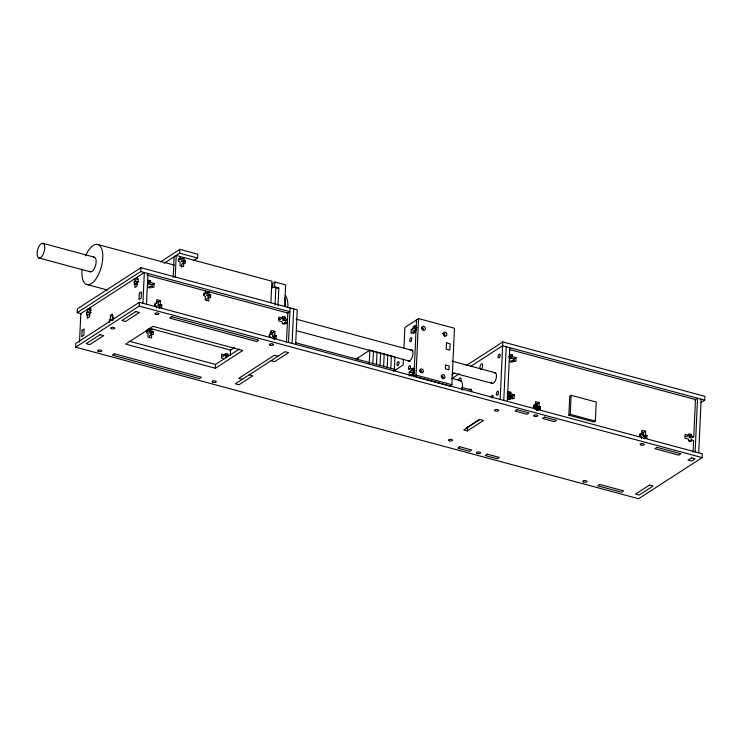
<?xml version="1.0" encoding="UTF-8"?>
<svg xmlns="http://www.w3.org/2000/svg" width="742" height="742" viewBox="0 0 742 742"><rect width="100%" height="100%" fill="white"/><g stroke="black" fill="none" stroke-linecap="round" stroke-linejoin="round"><path stroke-width="1.11" d="M138.717 281.895L135.127 280.93L134.228 281.515L134.154 284.269L135.053 283.685L137.752 284.409M75.647 347.191L75.823 343.388L139.338 302.282L702.294 453.807L702.117 457.61L638.602 498.717L75.647 347.191L139.171 306.084L702.117 457.61M81.676 313.847L77.224 312.651L77.391 308.848L140.906 267.741L297.236 309.822L295.668 344.362M79.515 342.071L80.804 313.616L87.751 309.126L91.34 310.091M91.22 312.632L87.63 311.668L86.731 312.252L86.601 315.035L87.51 314.46L90.199 315.183M87.51 314.46L87.333 318.262L89.42 316.917L89.587 313.105L90.496 312.521L90.617 309.729L89.717 310.314L89.828 307.782L135.239 278.389L137.938 279.113M87.63 311.668L87.751 309.126M109.241 322.584L109.362 319.793L110.27 319.208L112.96 319.932M110.27 319.208L110.437 315.406L112.524 314.061L112.348 317.864L114.138 318.346M113.127 320.071L113.248 317.279L112.348 317.864M135.127 280.93L135.239 278.389M135.053 283.685L134.886 287.488L136.964 286.143L137.14 282.331L138.04 281.747L138.17 278.964L137.27 279.539L137.381 277.007L144.319 272.518L142.928 303.246M139.171 306.084L139.338 302.282M77.224 312.651L140.739 271.544L140.906 267.741M146.517 304.211L147.908 273.483M147.76 285.624L147.686 287.275L150.32 287.979L150.394 286.329L153.974 287.293L154.15 283.49L150.561 282.526L148.483 283.871L148.558 282.22L150.635 280.875L150.561 282.526M147.936 281.812L148.01 280.17L150.635 280.875M146.851 331.424L148.242 330.524L148.317 328.827M149.532 337.527L149.615 335.625L151.702 334.28L153.26 334.698L153.381 331.906L151.832 331.488L149.745 332.833L149.856 330.292L151.943 328.947L230.539 350.103L230.298 355.39M151.943 287.692L152.073 284.835L154.15 283.49M151.22 335.115L151.303 333.251L153.381 331.906M151.702 334.28L151.526 338.083L147.936 337.118L148.112 333.316L146.554 332.898L146.684 330.107L148.242 330.524M151.832 331.488L151.943 328.947M156.432 307.93L156.506 306.242L154.948 305.825L155.078 303.033L156.636 303.45L156.803 299.647L160.393 300.612L160.226 304.415L158.139 305.76L158.315 301.957L160.393 300.612M159.613 308.041L159.697 306.186L161.775 304.832L161.654 307.624L160.096 307.207L158.705 308.106M173.183 277.499L174.12 256.797M175.214 277.304L176.206 255.452L180.389 256.584L180.278 259.116L178.191 260.461M164.195 263.225L179.675 253.208L179.852 249.395L197.789 254.228L197.613 258.03L193.745 260.535M181.521 267.074L181.651 264.217L183.738 262.872L185.287 263.289L185.417 260.498L183.858 260.08L181.781 261.434L181.892 258.893L183.979 257.548L271.878 281.199L270.895 302.903M183.246 263.707L183.339 261.852L185.417 260.498M183.738 262.872L183.562 266.684L179.972 265.71L180.148 261.907L178.59 261.49L178.72 258.698L180.278 259.116M183.858 260.08L183.979 257.548M203.429 294.806L205.506 293.461L205.627 290.92L146.916 275.115M206.805 300.464L206.888 298.562L208.966 297.217L210.524 297.635L210.654 294.843L209.096 294.426L207.018 295.77L207.129 293.238L209.207 291.884L287.813 313.041L287.525 319.385L285.438 320.739L283.045 320.09L283.119 318.439L285.206 317.094L285.132 318.745L283.045 320.09M208.483 298.052L208.567 296.188L210.654 294.843M208.966 297.217L208.799 301.02L205.209 300.056L205.386 296.253L203.827 295.835L203.957 293.044L205.506 293.461M209.096 294.426L209.207 291.884M215.347 368.255L242.773 350.512L153.075 326.369L125.658 344.112L215.347 368.255L215.523 364.452L239.156 349.148M221.357 355.965L223.147 356.448L225.225 355.093L225.308 353.442L227.933 354.157L227.859 355.808L225.781 357.152L225.856 355.501L227.933 354.157M272.583 287.877L272.787 283.361L274.865 282.006L285.633 284.909L284.659 306.335M269.021 335.607L271.108 334.262L271.284 330.459L274.865 331.424L274.698 335.226L272.611 336.571L272.787 332.768L274.865 331.424M274.614 287.655L274.865 282.006M275.041 305.018L275.848 287.256L271.442 287.349M274.086 338.853L274.169 336.998L276.247 335.644L276.126 338.435L274.568 338.018L273.177 338.918M274.494 339.715L274.568 338.018M278.027 305.825L278.834 288.063L275.848 287.256M278.621 318.902L280.411 319.385L282.498 318.03L282.572 316.389L285.206 317.094M286.458 342.721L287.349 323.197L284.956 322.547L284.882 324.198L282.248 323.493L282.322 321.842L278.742 320.878L278.909 317.066L282.498 318.03M288.499 342.433L290.066 307.884M292.079 343.398L293.656 308.858M358.117 359.963L358.219 357.663M369.228 363.756L369.841 350.141L373.43 351.105L372.855 363.784M376.444 364.749L377.019 352.07L394.957 356.902L394.382 369.581M380.034 365.713L380.609 353.034M383.614 366.678L384.198 353.999M387.203 367.642L387.778 354.964M390.793 368.616L391.368 355.937M403.435 359.239L403.175 364.916L393.445 371.213M403.954 347.887L404.882 327.463L418.581 318.596L454.466 328.252L451.897 384.727L449.819 386.081L413.934 376.426L416.503 319.941M409.157 374.895L409.287 372.039L411.365 370.694L414.055 371.417M411.216 329.522L414.806 330.487L416.883 329.142L413.294 328.177L411.216 329.522L411.04 333.325L413.127 331.98L414.917 332.462M411.124 376.148L411.198 374.506L412.988 374.988M411.365 370.694L411.439 369.043L412.969 368.06L412.895 369.711L414.685 370.193M413.127 331.98L413.053 333.631L414.574 332.639L414.657 330.997L416.039 330.097M413.294 328.177L413.377 326.526L414.899 325.534L414.824 327.185L416.624 327.667M412.645 375.164L412.719 373.514L414.11 372.614M412.784 374.914L412.877 373.013L414.259 372.113M414.713 332.388L414.806 330.487M413.934 376.426L416.021 375.072L418.581 318.596M467.339 430.926L483.515 420.464L479.926 419.499L463.75 429.961L467.339 430.926L467.516 427.123M492.762 398.111L492.892 395.254L490.805 396.608L493.504 397.332M500.182 399.409L502.788 341.932L704.9 396.33L704.724 400.133L700.875 402.628M503.772 400.374L506.211 346.7M507.287 397.833L507.491 393.297M507.361 401.339L509.791 347.664M509.643 359.805L509.568 361.456L512.203 362.17L512.277 360.519L515.866 361.484L516.033 357.672L512.444 356.707L510.366 358.061L510.44 356.41L512.518 355.056L512.444 356.707M508.428 399.279L508.734 392.49M509.031 399.446L509.337 392.648M509.68 398.473L509.828 395.078M510.273 398.63L510.431 395.236M510.589 397.693L510.515 399.344L507.88 398.63L508.205 391.526L510.83 392.24L510.756 393.891L508.678 395.236L512.268 396.2L514.345 394.855L514.178 398.658L510.589 397.693L508.502 399.038M510.923 397.666L511.025 395.393M511.526 397.823L511.628 395.56M512.138 399.057L512.221 395.718M513.826 361.873L513.956 359.026L516.033 357.672M533.442 408.313L533.544 406.041M534.036 408.471L534.194 405.067M534.639 408.629L534.787 405.234M535.232 408.796L535.585 401.598L539.174 402.563L538.998 406.366L536.92 407.72L537.097 403.908L539.174 402.563M535.835 408.953L536.086 403.286M536.383 410.243L536.689 403.453M536.976 410.409L537.282 403.611M537.625 409.436L537.727 407.173M538.228 409.593L538.33 407.33M538.386 409.992L538.479 408.137L540.556 406.792L540.426 409.575L538.877 409.157L537.486 410.057M538.822 409.76L538.924 407.488M568.864 415.232L569.726 396.2L571.117 395.3L596.234 402.062L595.362 421.094L593.98 421.994L568.864 415.232L570.255 414.333L595.362 421.094M570.255 414.333L571.117 395.3M641.505 438.494L641.589 436.806L640.031 436.389L640.161 433.597L641.709 434.014L642.025 430.249L645.614 431.213L645.438 435.016L643.351 436.361L643.527 432.558L645.614 431.213M644.826 438.643L644.909 436.788L646.996 435.433L646.866 438.225L645.308 437.808L643.926 438.707M684.885 436.24L686.675 436.723L688.762 435.378L688.836 433.727L691.461 434.432L691.386 436.083L689.309 437.428L689.383 435.786L691.461 434.432M693.084 452.073L693.612 440.535L691.219 439.895L691.145 441.536L688.511 440.831L688.585 439.181L684.996 438.216L685.172 434.413L688.762 435.378M689.309 437.428L691.702 438.077L693.779 436.732L695.467 399.548L509.717 349.556M695.115 451.878L697.554 398.204L694.66 400.068M698.704 452.843L701.144 399.168M160.504 261.917L179.852 249.395M148.307 287.673L150.394 286.329M154.549 304.795L156.636 303.45M230.066 350.409L234.676 347.432M287.117 313.486L289.89 311.696L140.739 271.544M282.869 323.902L284.956 322.547M356.141 359.007L369.841 350.141M414.824 327.185L416.216 326.285M422.003 329.114L423.385 328.214L421.595 327.732M443.53 334.911L444.912 334.011L442.223 333.288M412.895 369.711L414.286 368.811M409.111 375.851L411.198 374.506M451.785 374.933L454.67 373.068M466.226 365.593L502.788 341.932M451.618 378.745L459.317 373.764M470.864 366.288L502.622 345.735L704.724 400.133M508.428 356.902L509.819 356.002L509.893 354.351L512.518 355.056M510.19 361.864L512.277 360.519M510.83 392.24L508.752 393.585L506.999 393.112M467.006 427.457L479.425 419.416M533.331 406.755L535.418 405.401L533.86 404.984L533.73 407.775L535.288 408.193M639.632 435.359L641.709 434.014M640.773 434.951L643.657 433.078M689.133 441.24L691.219 439.895M276.636 288.109L278.834 288.063M179.675 253.208L197.613 258.03M181.781 261.434L183.339 261.852M413.377 326.526L416.958 327.491M98.296 244.656L174.351 265.126M510.366 358.061L513.956 359.026M43.101 243.385A7.615 3.395 -74.9 0 1 42.554 255.471A7.615 3.395 -74.9 0 1 37.1 253.133A7.615 3.395 -74.9 0 1 43.101 243.385L94.522 257.224M296.132 319.153L413.118 350.641M452.11 361.131L495.563 372.827M207.018 295.77L208.567 296.188M285.132 318.745L287.525 319.385M281.366 317.966L283.119 318.439M148.483 283.871L152.073 284.835M134.228 281.515L137.808 282.479M38.732 257.938L90.162 271.785M691.386 436.083L693.779 436.732M687.63 435.313L689.383 435.786M374.33 351.346L376.12 351.829M296.299 330.635L409.946 361.224M452.277 372.623L492.391 383.419M510.756 393.891L514.345 394.855M451.359 378.17L460.226 380.553M421.456 370.74L419.666 370.258A2.078 1.66 57.1 0 1 421.373 372.642M411.439 369.043L413.238 369.525M420.408 371.464L422.207 371.946M441.935 377.251L443.735 377.734M420.074 371.64L421.864 372.122M443.391 377.919L441.592 377.437L442.983 376.537L441.193 376.055A2.078 1.66 57.1 0 1 442.816 378.912M156.516 301.475L158.315 301.957M270.097 332.045L272.787 332.768M535.297 403.425L537.097 403.908M641.737 432.076L643.527 432.558M86.387 284.353L107.636 290.076M160.226 304.415L161.775 304.832M271.108 334.262L269.55 333.844L269.429 336.636L270.978 337.053M274.698 335.226L276.247 335.644M538.998 406.366L540.556 406.792M645.438 435.016L646.996 435.433M409.287 372.039L414.667 373.495M639.984 434.339L643.231 435.211M296.002 342.813L396.413 369.841M416.021 375.072L451.897 384.727M461.607 387.389L471.504 390.051M158.139 305.76L159.697 306.186M272.611 336.571L274.169 336.998M536.92 407.72L538.479 408.137M643.351 436.361L644.909 436.788M278.027 356.188L274.438 355.223L238.692 378.355L242.282 379.32M110.437 315.406L113.127 316.129M271.09 360.677L274.67 361.642L288.555 352.654L284.965 351.689L235.335 383.809L238.924 384.783L252.809 375.795L249.219 374.831M86.731 312.252L90.32 313.217M109.362 319.793L112.051 320.516M146.23 331.229L150.682 332.425M149.745 332.833L151.303 333.251M225.225 355.093L221.645 354.129L221.468 357.941L224.158 358.664M224.103 355.028L225.856 355.501M129.154 341.199L215.523 364.452M459.057 380.563A9.692 4.322 -74.9 0 1 462.034 390.283M410.252 350.196A5.815 2.597 -74.9 0 1 412.608 355.817A5.815 2.597 -74.9 0 1 407.775 360.621M422.059 327.927A2.078 1.66 57.1 0 1 423.218 330.598M442.659 333.473A2.078 1.66 57.1 0 1 444.746 336.395M285.364 323.104A2.078 0.927 -74.9 0 1 286.115 320.405A2.078 0.927 -74.9 0 1 287.377 320.544A2.078 0.927 -74.9 0 1 286.839 323.271M493.959 372.985A5.537 2.467 -74.9 0 1 496.018 379.041A5.537 2.467 -74.9 0 1 491.213 382.149M469.269 389.791A4.155 1.855 -74.9 0 1 471.727 391.776M480.501 369.136A2.764 1.234 -74.9 0 1 480.593 364.925A2.764 1.234 -74.9 0 1 482.68 365.166A2.764 1.234 -74.9 0 1 480.825 369.173M458.667 379.941A2.671 1.196 -74.9 0 1 460.68 377.947A2.671 1.196 -74.9 0 1 460.643 381.536M179.675 257.094A2.078 0.825 2.6 0 1 182.476 257.159A2.078 0.825 2.6 0 1 182.838 258.272A2.078 0.825 2.6 0 1 180.102 258.411M149.114 328.316A2.078 0.825 2.6 0 1 151.108 329.429A2.078 0.825 2.6 0 1 148.066 329.81M205.339 291.318A2.078 0.825 2.6 0 1 208.446 292.163A2.078 0.825 2.6 0 1 205.339 292.756M137.539 278.973A2.078 0.825 2.6 0 1 135.999 278.12A2.078 0.825 2.6 0 1 137.548 277.378M90.042 309.711A2.078 0.825 2.6 0 1 88.586 308.644A2.078 0.825 2.6 0 1 91.127 308.162M85.59 255.814A20.757 9.266 -74.9 0 1 101.942 249.618A20.757 9.266 -74.9 0 1 93.483 281.904A20.757 9.266 -74.9 0 1 82.074 269.216M93.64 257.122A7.615 3.395 -74.9 0 1 95.486 265.849A7.615 3.395 -74.9 0 1 89.42 271.182M285.345 295.409A21.453 9.572 -74.9 0 1 287.868 307.271M284.483 297.728A21.453 9.572 -74.9 0 1 285.475 306.632M82.074 330.32L81.778 336.664L83.865 335.31L84.152 328.966L82.074 330.32M139.338 293.257L139.051 299.601L141.138 298.247L141.425 291.903L139.338 293.257M445.525 365.036L445.358 368.839L448.947 369.804L449.114 366.001L445.525 365.036M446.536 342.813L446.248 349.157L449.837 350.122L450.125 343.778L446.536 342.813M100.068 334.679L86.183 343.667L89.773 344.631L103.648 335.644L100.068 334.679M135.814 311.547L121.929 320.535L125.519 321.499L139.403 312.512L135.814 311.547M114.5 353.832L112.413 355.177L199.385 378.587L201.462 377.242L114.5 353.832M171.764 316.769L169.686 318.114L256.649 341.524L258.735 340.179L171.764 316.769M459.79 446.777L457.712 448.122L469.667 451.34L471.754 449.995L459.79 446.777M517.063 409.714L514.976 411.059L526.941 414.277L529.018 412.932L517.063 409.714M487.299 454.178L485.212 455.523L497.177 458.742L499.255 457.397L487.299 454.178M544.563 417.115L542.485 418.46L554.441 421.679L556.528 420.334L544.563 417.115M599.712 484.433L597.635 485.778L621.546 492.215L623.632 490.87L599.712 484.433M656.985 447.37L654.898 448.715L678.819 455.161L680.896 453.807L656.985 447.37M649.473 485.11L635.588 494.089L639.177 495.053L653.062 486.075L649.473 485.11M691.47 457.925L688.001 460.17L691.59 461.134L695.059 458.89L691.47 457.925M411.17 340.977A2.078 0.927 -74.9 0 0 411.318 337.675A2.078 0.927 -74.9 0 0 409.686 340.337A2.078 0.927 -74.9 0 0 411.17 340.977M409.899 368.885A2.078 0.927 -74.9 0 0 410.057 365.593A2.078 0.927 -74.9 0 0 408.415 368.255A2.078 0.927 -74.9 0 0 409.899 368.885M398.473 364.841A2.078 0.927 -74.9 0 0 398.621 361.549A2.078 0.927 -74.9 0 0 396.979 364.211A2.078 0.927 -74.9 0 0 398.473 364.841M421.799 327.806A2.078 1.66 57.1 0 0 424.415 330.181A2.078 1.66 57.1 0 0 424.563 326.888A2.078 1.66 57.1 0 0 421.799 327.806M419.87 370.332A2.078 1.66 57.1 0 0 422.486 372.707A2.078 1.66 57.1 0 0 422.634 369.405A2.078 1.66 57.1 0 0 419.87 370.332M443.326 333.603A2.078 1.66 57.1 0 0 445.942 335.978A2.078 1.66 57.1 0 0 446.09 332.676A2.078 1.66 57.1 0 0 443.326 333.603M441.397 376.12A2.078 1.66 57.1 0 0 444.013 378.494A2.078 1.66 57.1 0 0 444.161 375.202A2.078 1.66 57.1 0 0 441.397 376.12M534.286 416.225A2.078 0.825 2.6 0 0 537.755 415.984A2.078 0.825 2.6 0 0 535.223 414.88A2.078 0.825 2.6 0 0 534.286 416.225M477.013 453.288A2.078 0.825 2.6 0 0 480.482 453.047A2.078 0.825 2.6 0 0 477.95 451.943A2.078 0.825 2.6 0 0 477.013 453.288M449.086 440.674A2.078 0.825 2.6 0 0 452.555 440.442A2.078 0.825 2.6 0 0 450.023 439.329A2.078 0.825 2.6 0 0 449.086 440.674M495.174 410.845A2.078 0.825 2.6 0 0 498.643 410.614A2.078 0.825 2.6 0 0 496.11 409.501A2.078 0.825 2.6 0 0 495.174 410.845M269.977 345.076A2.078 0.825 2.6 0 0 273.446 344.844A2.078 0.825 2.6 0 0 270.913 343.741A2.078 0.825 2.6 0 0 269.977 345.076M155.505 314.265A2.078 0.825 2.6 0 0 158.974 314.033A2.078 0.825 2.6 0 0 156.441 312.929A2.078 0.825 2.6 0 0 155.505 314.265M111.217 328.678A2.078 0.825 2.6 0 0 114.685 328.446A2.078 0.825 2.6 0 0 112.153 327.343A2.078 0.825 2.6 0 0 111.217 328.678M98.232 351.328A2.078 0.825 2.6 0 0 101.71 351.096A2.078 0.825 2.6 0 0 99.168 349.983A2.078 0.825 2.6 0 0 98.232 351.328M212.704 382.139A2.078 0.825 2.6 0 0 216.182 381.907A2.078 0.825 2.6 0 0 213.65 380.794A2.078 0.825 2.6 0 0 212.704 382.139M640.717 444.866A2.078 0.825 2.6 0 0 644.186 444.634A2.078 0.825 2.6 0 0 641.654 443.53A2.078 0.825 2.6 0 0 640.717 444.866M583.453 481.929A2.078 0.825 2.6 0 0 586.922 481.697A2.078 0.825 2.6 0 0 584.39 480.584A2.078 0.825 2.6 0 0 583.453 481.929M499.552 357.273A2.003 0.89 -74.9 0 0 499.7 354.082A2.003 0.89 -74.9 0 0 498.114 356.652A2.003 0.89 -74.9 0 0 499.552 357.273M497.882 394.494A2.078 0.927 -74.9 0 0 498.03 391.192A2.078 0.927 -74.9 0 0 496.389 393.854A2.078 0.927 -74.9 0 0 497.882 394.494"/></g></svg>
